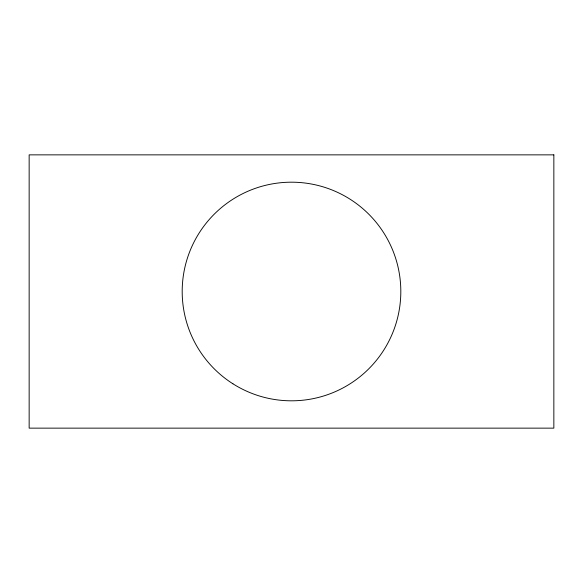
<?xml version="1.0" encoding="UTF-8"?>
<svg xmlns="http://www.w3.org/2000/svg" width="583" height="583" viewBox="0 0 583 583"><rect width="100%" height="100%" fill="white"/><g stroke="black" fill="none" stroke-linecap="round" stroke-linejoin="round"><path stroke-width="0.87" d="M553.85 154.859L29.15 154.859L29.15 428.141L553.85 428.141L553.85 154.859M232.909 383.782A109.312 109.312 0 0 0 400.718 296.098A109.312 109.312 0 0 0 240.874 194.62A109.312 109.312 0 0 0 232.909 383.782"/></g></svg>
